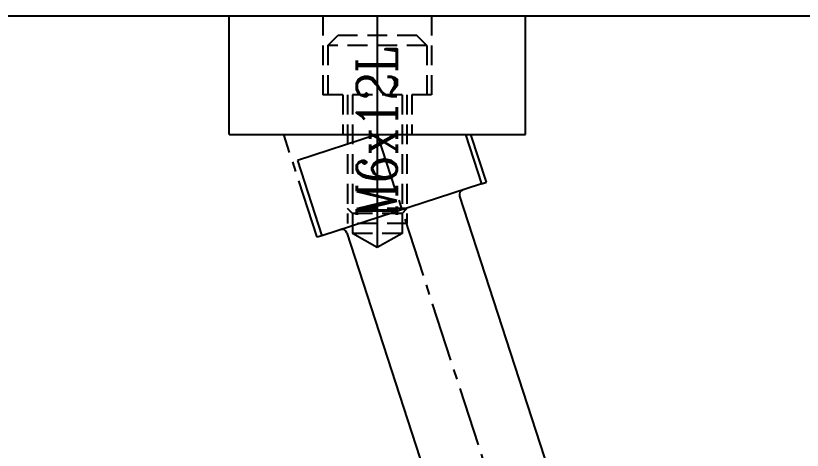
# Model space of a CAD drawing. Header units: millimetres. Extents: x 23075 to 24509, y -21593 to -20579.
# Drawn here: x 23833.6 to 23913.1, y -21219.5 to -21175.6 of the extents above; entities that cross this region are included whole.
import ezdxf

# ---------------------------------------------------------------- set-up
doc = ezdxf.new("R2010")
doc.units = ezdxf.units.MM
doc.header["$LTSCALE"] = 8
doc.linetypes.add('CENTER2', pattern=[1.125, 0.75, -0.125, 0.125, -0.125])
doc.linetypes.add('HIDDEN', pattern=[0.375, 0.25, -0.125])
doc.layers.add('dim', color=3, linetype='Continuous', lineweight=15)
doc.layers.add('PIN', color=5, linetype='Continuous')
doc.layers.add('SCREW', color=52, linetype='HIDDEN')
doc.styles.add('ROMANC', font='RomanC.ttf', dxfattribs={"width": 0.8, "height": 7})

# ---------------------------------------------------------------- blocks, each defined once
blk = doc.blocks.new('20160816.135540')
at = {"linetype": 'HIDDEN'}
for p, q in [((-4.803, 0.888), (-4.803, -7.112)), ((6.197, 0.888), (6.197, -7.112)), ((6.197, -7.112), (-4.803, -7.112)), ((-2.803, -7.112), (-2.803, -11.112)), ((4.197, -7.112), (4.197, -11.112))]:
    blk.add_line(p, q, dxfattribs=at)
at = {"layer": 'SCREW', "linetype": 'CENTER2', "ltscale": 5}
blk.add_line((0.697, 0.888), (0.697, -22.542), dxfattribs=at)
at = {"layer": 'SCREW'}
for p, q in [((-4.303, -2.112), (-3.303, -1.112)), ((4.697, -1.112), (-3.303, -1.112)), ((5.697, -2.112), (-4.303, -2.112)), ((-4.303, -2.112), (-4.303, -7.112)), ((5.697, -2.112), (5.697, -7.112)), ((-2.303, -7.112), (-2.303, -20.112)), ((-1.803, -7.112), (-1.803, -21.112)), ((3.197, -7.112), (3.197, -21.112)), ((3.697, -7.112), (3.697, -20.112)), ((3.697, -18.612), (-2.303, -18.612)), ((-1.803, -19.112), (-2.303, -18.612)), ((3.197, -19.112), (3.697, -18.612)), ((3.197, -19.112), (-1.803, -19.112)), ((3.697, -20.112), (-2.303, -20.112)), ((3.197, -21.112), (-1.803, -21.112))]:
    blk.add_line(p, q, dxfattribs=at)
at = {"layer": 'SCREW', "linetype": 'Continuous'}
for p, q in [((5.697, -2.112), (4.697, -1.112)), ((0.697, -22.542), (-1.803, -21.112)), ((3.197, -21.112), (0.697, -22.542))]:
    blk.add_line(p, q, dxfattribs=at)
at = {"layer": 'dim', "style": 'ROMANC', "width": 0.8}
blk.add_text('M6x12L', height=4.0648, rotation=90, dxfattribs=at).set_placement((2.689, -19.511))

msp = doc.modelspace()

# ---------------------------------------------------------------- linework, layer by layer
at = {"linetype": 'Continuous'}
for p, q in [((23575.156, -21175.618), (23969.156, -21175.618)), ((23855.156, -21187.618), (23855.156, -21175.618)), ((23885.156, -21187.618), (23885.156, -21175.618)), ((23855.156, -21187.618), (23885.156, -21187.618))]:
    msp.add_line(p, q, dxfattribs=at)
at = {"layer": 'PIN', "linetype": 'CENTER2'}
for p, q in [((23864.069, -21198.008), (23860.693, -21187.618)), ((23870.156, -21187.618), (23905.573, -21296.618)), ((23881.188, -21192.446), (23879.62, -21187.618)), ((23880.713, -21192.6), (23881.188, -21192.446)), ((23864.545, -21197.854), (23864.069, -21198.008))]:
    msp.add_line(p, q, dxfattribs=at)
at = {"layer": 'PIN'}
for p, q in [((23870.156, -21187.618), (23862.073, -21190.245)), ((23879.094, -21187.618), (23880.713, -21192.6)), ((23862.073, -21190.245), (23864.545, -21197.854)), ((23880.713, -21192.6), (23864.545, -21197.854)), ((23878.489, -21193.848), (23904.619, -21274.268)), ((23867.077, -21197.557), (23893.207, -21277.976))]:
    msp.add_line(p, q, dxfattribs=at)
for centre, start, end in [((23878.965, -21193.694), 108, 198), ((23866.601, -21197.711), 18, 108)]:
    msp.add_arc(centre, 0.5, start, end, dxfattribs=at)

# ---------------------------------------------------------------- block references
at = {"layer": 'SCREW'}
msp.add_blockref('20160816.135540', (23869.459, -21176.506), dxfattribs=at)

doc.saveas('drawing.dxf')
